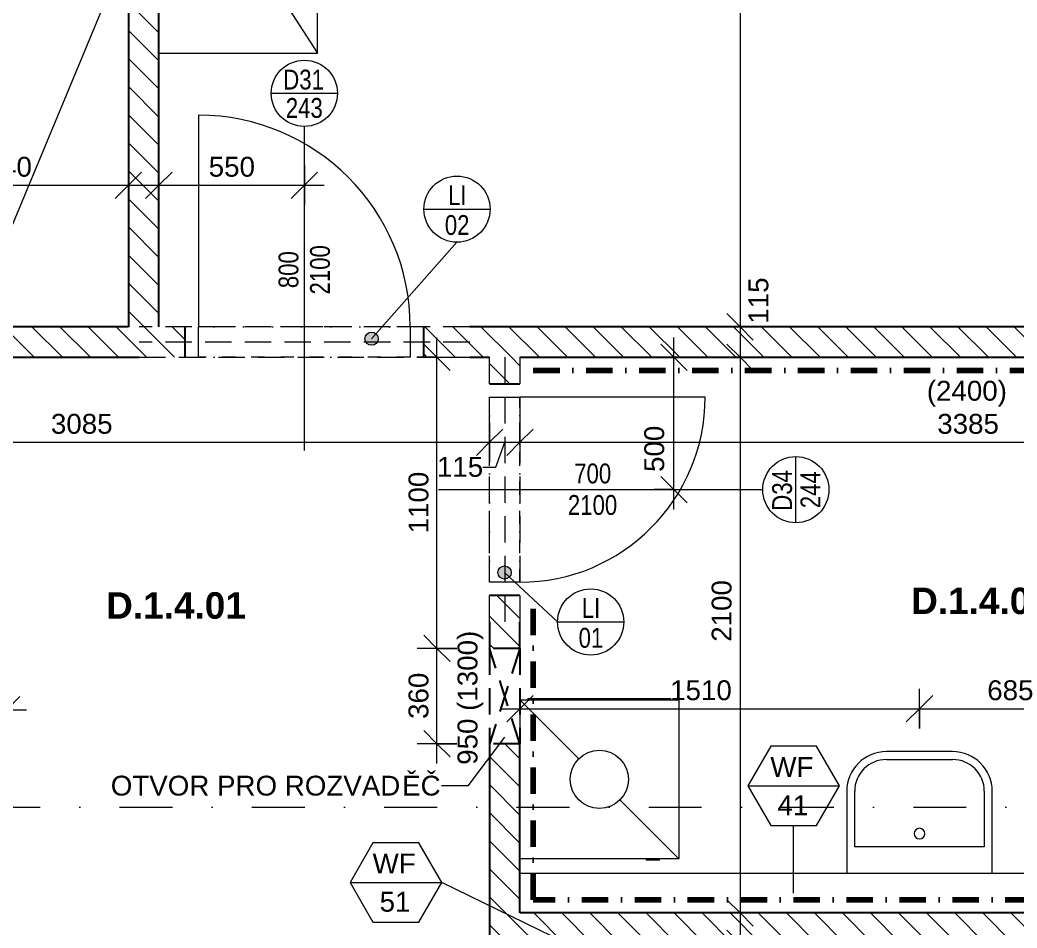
# Model space of a CAD drawing. Header units: millimetres. Extents: x -7705 to 38927, y -2985 to 72287.
# Drawn here: x 16523 to 20292, y 63573 to 67005 of the extents above; entities that cross this region are included whole.
import ezdxf

# ---------------------------------------------------------------- set-up
doc = ezdxf.new("R2010")
doc.units = ezdxf.units.MM
for name, pattern in [('HA_Dash_3mm-S1mm', [150, 100, -50]), ('HA_DashDot_10mm-S3mm', [500, 200, -150, 0, -150]), ('HA_DashDot_2_2mm-S0_6mm', [110, 50, -30, 0, -30]), ('HA_DashDot_4mm-S1mm', [200, 100, -50, 0, -50])]:
    doc.linetypes.add(name, pattern=pattern)
for name, color, linetype, lineweight in [('A-____-____-DIMS', 9, 'Continuous', 5), ('A-____-____-DIMS-50', 9, 'Continuous', 5), ('A-____-____-IDEN', 9, 'Continuous', 9), ('A-AREA-____-IDEN', 9, 'Continuous', 9), ('A-DOOR-____-IDEN', 9, 'Continuous', 9), ('A-DOOR-____-MCUT', 9, 'HA_DashDot_2_2mm-S0_6mm', 9), ('A-DOOR-____-OTLN', 9, 'Continuous', 9), ('A-DOOR-FRAM-MCUT', 9, 'Continuous', 9), ('A-GENM-____-HDLN', 9, 'HA_Dash_3mm-S1mm', 9), ('A-GENM-____-IDEN', 9, 'Continuous', 9), ('A-GENM-____-MCUT', 9, 'Continuous', 25), ('A-GENM-____-OTLN', 9, 'Continuous', 9), ('A-WALL-____-IDEN', 9, 'Continuous', 9), ('A-WALL-____-PATT', 9, 'Continuous', 25), ('E-ELEC-FIXT-OTLN', 9, 'Continuous', 9), ('I-FURN-____-OTLN', 9, 'Continuous', 9), ('I-WALL-____-MCUT', 9, 'Continuous', 25), ('I-WALL-____-OTLN', 9, 'Continuous', 9), ('P-SANR-FIXT-OTLN', 9, 'Continuous', 9), ('S-GRID-____-OTLN', 9, 'Continuous', 5)]:
    doc.layers.add(name, color=color, linetype=linetype, lineweight=lineweight)
doc.styles.add('Arial_1', font='arial.ttf', dxfattribs={"height": 75})
doc.styles.add('Arial_2', font='arial.ttf', dxfattribs={"width": 0.8, "height": 75})
doc.styles.add('Arial_B', font='arialbd.ttf', dxfattribs={"height": 100})
doc.dimstyles.new('Inner_Dimensions', dxfattribs={"dimscale": 304.8, "dimtxt": 76.519455, "dimasz": 0.328084, "dimexe": 0.246063, "dimexo": 0.0625, "dimgap": 0.032808, "dimtad": 1, "dimdec": 0, "dimzin": 0, "dimdsep": 46, "dimtxsty": 'Arial_1', "dimblk1": 'OBLIQUE', "dimblk2": 'OBLIQUE', "dimsah": 1, "dimcen": 0.09, "dimdle": 0.246063, "dimazin": 0, "dimtfac": 1, "dimtdec": 4, "dimtix": 1, "dimtmove": 0, "dimatfit": 3, "dimfxl": 0.246063, "dimfxlon": 1, "dimtvp": 1, "dimtolj": 1, "dimtzin": 0, "dimlwd": 9, "dimlwe": 9, "dimarcsym": 2})
doc.dimstyles.new('Inner_Dimensions_1', dxfattribs={"dimscale": 304.8, "dimtxt": 76.519455, "dimasz": 0.328084, "dimexe": 0.246063, "dimexo": 0.0625, "dimgap": 0.032808, "dimtad": 1, "dimdec": 0, "dimzin": 0, "dimdsep": 46, "dimtxsty": 'Arial_1', "dimblk1": 'OBLIQUE', "dimblk2": 'OBLIQUE', "dimsah": 1, "dimcen": 0.09, "dimdle": 0.246063, "dimazin": 0, "dimtfac": 1, "dimtdec": 4, "dimtix": 1, "dimtmove": 2, "dimatfit": 3, "dimfxl": 0.246063, "dimfxlon": 1, "dimtvp": 1, "dimtolj": 1, "dimtzin": 0, "dimlwd": 9, "dimlwe": 9, "dimarcsym": 2})
doc.dimstyles.new('Inner_Dimensions_2', dxfattribs={"dimscale": 304.8, "dimtxt": 76.519455, "dimasz": 0.328084, "dimexe": 0.246063, "dimexo": 0.0625, "dimgap": 0.032808, "dimtad": 1, "dimdec": 0, "dimzin": 0, "dimdsep": 46, "dimtxsty": 'Arial_1', "dimblk1": 'OBLIQUE', "dimblk2": 'OBLIQUE', "dimsah": 1, "dimcen": 0.09, "dimdle": 0.246063, "dimazin": 0, "dimtfac": 1, "dimtdec": 4, "dimtix": 1, "dimtmove": 1, "dimatfit": 3, "dimfxl": 0.246063, "dimfxlon": 1, "dimtvp": 1, "dimtolj": 1, "dimtzin": 0, "dimlwd": 9, "dimlwe": 9, "dimarcsym": 2})
pattern_1 = [(135, (0, 0), (-53.03301, -53.03301), [])]

# ---------------------------------------------------------------- blocks, each defined once
blk = doc.blocks.new('HA_DR_Single_Swing_Solid - In_BJ_800x2100-2000412-DPS_1NP-D')
at = {"layer": 'A-DOOR-____-MCUT'}
for p, q in [((-400, 57.5), (400, 57.5)), ((-400, -57.5), (400, -57.5))]:
    blk.add_line(p, q, dxfattribs=at)
at = {"layer": 'A-DOOR-____-OTLN', "lineweight": 5}
blk.add_line((400, -857.5), (400, -57.5), dxfattribs=at)
blk.add_arc((400, -57.5), 800, 180, 270, dxfattribs=at)
at = {"layer": 'A-DOOR-FRAM-MCUT'}
for p, q in [((-400, -57.5), (-400, 57.5)), ((400, 57.5), (400, -57.5))]:
    blk.add_line(p, q, dxfattribs=at)
blk = doc.blocks.new('ABMV_WashBasin_Generic - 550x460-1458630-DPS_1NP-D')
at = {"layer": 'P-SANR-FIXT-OTLN'}
for p, q in [((250, 535), (0, 535)), ((0, 505), (250, 505)), ((-150, 385), (-150, 75)), ((-120, 175), (-120, 385)), ((370, 385), (370, 175)), ((400, 75), (400, 385)), ((370, 175), (-120, 175))]:
    blk.add_line(p, q, dxfattribs=at)
for centre, radius, start, end in [((0, 385), 150, 90, 180), ((250, 385), 150, 360, 90), ((0, 385), 120, 90, 180), ((250, 385), 120, 360, 90), ((125, 225), 20, 90, 270), ((125, 225), 20, 270, 90)]:
    blk.add_arc(centre, radius, start, end, dxfattribs=at)
blk = doc.blocks.new('R_bathroom_washing_machine - 600x600x900-1420533-DPS_1NP-D')
at = {"layer": 'E-ELEC-FIXT-OTLN'}
for p, q in [((77.5, 3.4), (677.5, 3.4)), ((77.5, 3.4), (299.7, -218.9)), ((107.5, 8.4), (647.5, 8.4)), ((107.5, 8.4), (107.5, 3.4)), ((647.5, 3.4), (647.5, 8.4)), ((677.5, 3.4), (677.5, -596.6)), ((455.3, -374.4), (677.5, -596.6)), ((677.5, -596.6), (77.5, -596.6)), ((554.7, -596.6), (554.7, -601.6)), ((572.1, -601.6), (554.7, -601.6)), ((572.2, -596.6), (572.2, -601.6)), ((579.7, -601.6), (572.4, -601.6)), ((586.9, -601.6), (579.7, -601.6)), ((587.2, -601.6), (587.2, -596.6)), ((604.7, -601.6), (587.2, -601.6)), ((604.7, -601.6), (604.7, -596.6))]:
    blk.add_line(p, q, dxfattribs=at)
blk.add_circle((377.5, -296.6), 110, dxfattribs=at)
blk = doc.blocks.new('NAB_Šatní_skříň_ADNS - 600x2000xšířka-1462311-DPS_1NP-D')
at = {"layer": 'I-FURN-____-OTLN'}
for p, q in [((0, 600), (925, 0)), ((1849.9, 600), (0.1, 600)), ((925, 0), (1850, 600)), ((1850, 0), (1850, 600))]:
    blk.add_line(p, q, dxfattribs=at)
blk = doc.blocks.new('NAB_Šatní_skříň_ADNS - 600x2000xšířka-1653394-DPS_1NP-D')
at = {"layer": 'I-FURN-____-OTLN'}
for p, q in [((0, -600), (1442.5, 0)), ((1442.5, 0), (2885, -600)), ((2884.9, -600), (0.1, -600))]:
    blk.add_line(p, q, dxfattribs=at)
blk = doc.blocks.new('HA_DR_Single_Swing_Solid - In_BJ_700x2100-2000416-DPS_1NP-D')
at = {"layer": 'A-DOOR-____-MCUT'}
for p, q in [((-350, 57.5), (350, 57.5)), ((-350, -57.5), (350, -57.5))]:
    blk.add_line(p, q, dxfattribs=at)
at = {"layer": 'A-DOOR-____-OTLN', "lineweight": 5}
blk.add_line((350, -757.5), (350, -57.5), dxfattribs=at)
blk.add_arc((350, -57.5), 700, 180, 270, dxfattribs=at)
at = {"layer": 'A-DOOR-FRAM-MCUT'}
for p, q in [((-350, -57.5), (-350, 57.5)), ((350, 57.5), (350, -57.5))]:
    blk.add_line(p, q, dxfattribs=at)
blk = doc.blocks.new('HA_GM_Tiling_LineBased - Generic Tiles-1678942-DPS_1NP-D')
at = {"layer": 'A-GENM-____-OTLN', "linetype": 'HA_DashDot_4mm-S1mm', "lineweight": 80}
blk.add_line((50, -50), (3335, -50), dxfattribs=at)
blk = doc.blocks.new('HA_GM_Tiling_LineBased - Generic Tiles-1682139-DPS_1NP-D')
at = {"layer": 'A-GENM-____-OTLN', "linetype": 'HA_DashDot_4mm-S1mm', "lineweight": 80}
blk.add_line((50, -50), (1150, -50), dxfattribs=at)
blk = doc.blocks.new('TB_Porotherm KP11_5_1000mm - TB_Porotherm KP11_5_1000mm-1834151-DPS_1NP-D')
at = {"layer": 'A-GENM-____-HDLN'}
for p, q in [((-500, 57.5), (500, 57.5)), ((-500, 0), (500, 0)), ((500, -57.5), (-500, -57.5))]:
    blk.add_line(p, q, dxfattribs=at)
blk = doc.blocks.new('TB_Porotherm KP11_5_1250mm - TB_Porotherm KP11_5_1250mm-1850985-DPS_1NP-D')
at = {"layer": 'A-GENM-____-HDLN'}
for p, q in [((625, 57.5), (-625, 57.5)), ((-625, 0), (625, 0)), ((-625, -57.5), (625, -57.5))]:
    blk.add_line(p, q, dxfattribs=at)
blk = doc.blocks.new('HA_GM_Opening_Rectangle_WallBased - Default-1930727-DPS_1NP-D')
at = {"layer": 'A-GENM-____-MCUT', "linetype": 'HA_Dash_3mm-S1mm'}
for p, q in [((305, 57.5), (-55, -57.5)), ((-55, 57.5), (305, -57.5)), ((-55, 57.5), (-55, -57.5)), ((-55, 57.5), (305, 57.5)), ((305, 57.5), (305, -57.5)), ((-55, -57.5), (305, -57.5))]:
    blk.add_line(p, q, dxfattribs=at)
blk = doc.blocks.new('DIMBLOCK72-DPS_1NP-D')
at = {"layer": 'A-____-____-DIMS-50', "lineweight": 9}
for p, q in [((19245, 68729.9), (19195, 68779.9)), ((19320, 68729.9), (19170, 68729.9)), ((19245, 68729.9), (19245, 65844.9)), ((19245, 68729.9), (19295, 68679.9)), ((19245, 68729.9), (19320, 68729.9)), ((19245, 65844.9), (19195, 65894.9)), ((19320, 65844.9), (19170, 65844.9)), ((19245, 65844.9), (19295, 65794.9)), ((19245, 65844.9), (19320, 65844.9))]:
    blk.add_line(p, q, dxfattribs=at)
at = {"layer": 'A-____-____-DIMS-50', "color": 0, "lineweight": 9, "insert": (19137.6, 67172), "char_height": 75, "width": 276.883, "attachment_point": 1, "rotation": 90, "line_spacing_factor": 0.941778, "style": 'Arial_1'}
blk.add_mtext('2885', dxfattribs=at)
blk = doc.blocks.new('_Oblique')
at = {"color": 0, "linetype": 'ByBlock', "lineweight": -2}
blk.add_line((-0.5, -0.5), (0.5, 0.5), dxfattribs=at)
blk = doc.blocks.new('DIMBLOCK73-DPS_1NP-D')
at = {"layer": 'A-____-____-DIMS-50', "lineweight": 9}
for p, q in [((19245, 65844.9), (19195, 65894.9)), ((19320, 65844.9), (19170, 65844.9)), ((19245, 65844.9), (19245, 65729.9)), ((19245, 65844.9), (19295, 65794.9)), ((19245, 65844.9), (19320, 65844.9)), ((19245, 65729.9), (19195, 65779.9)), ((19320, 65729.9), (19170, 65729.9)), ((19245, 65729.9), (19295, 65679.9)), ((19245, 65729.9), (19320, 65729.9))]:
    blk.add_line(p, q, dxfattribs=at)
at = {"layer": 'A-____-____-DIMS-50', "color": 0, "lineweight": 9, "insert": (19276.8, 65857), "char_height": 75, "width": 207.662, "attachment_point": 1, "rotation": 90, "line_spacing_factor": 0.941778, "style": 'Arial_1'}
blk.add_mtext('115', dxfattribs=at)
blk = doc.blocks.new('DIMBLOCK74-DPS_1NP-D')
at = {"layer": 'A-____-____-DIMS-50', "lineweight": 9}
for p, q in [((19245, 65729.9), (19195, 65779.9)), ((19320, 65729.9), (19170, 65729.9)), ((19245, 65729.9), (19245, 63629.9)), ((19245, 65729.9), (19295, 65679.9)), ((19245, 65729.9), (19320, 65729.9)), ((19245, 63629.9), (19195, 63679.9)), ((19320, 63629.9), (19170, 63629.9)), ((19245, 63629.9), (19295, 63579.9)), ((19245, 63629.9), (19320, 63629.9))]:
    blk.add_line(p, q, dxfattribs=at)
at = {"layer": 'A-____-____-DIMS-50', "color": 0, "lineweight": 9, "insert": (19137.6, 64654.9), "char_height": 75, "width": 276.883, "attachment_point": 1, "rotation": 90, "line_spacing_factor": 0.941778, "style": 'Arial_1'}
blk.add_mtext('2100', dxfattribs=at)
blk = doc.blocks.new('DIMBLOCK75-DPS_1NP-D')
at = {"layer": 'A-____-____-DIMS-50', "lineweight": 9}
for p, q in [((19245, 63629.9), (19195, 63679.9)), ((19320, 63629.9), (19170, 63629.9)), ((19245, 63629.9), (19245, 63514.9)), ((19245, 63629.9), (19295, 63579.9)), ((19245, 63629.9), (19320, 63629.9)), ((19245, 63514.9), (19195, 63564.9)), ((19320, 63514.9), (19170, 63514.9)), ((19245, 63514.9), (19295, 63464.9)), ((19245, 63514.9), (19320, 63514.9))]:
    blk.add_line(p, q, dxfattribs=at)
at = {"layer": 'A-____-____-DIMS-50', "color": 0, "lineweight": 9, "insert": (19306.5, 63344.9), "char_height": 75, "width": 207.662, "attachment_point": 1, "rotation": 90, "line_spacing_factor": 0.941778, "style": 'Arial_1'}
blk.add_mtext('115', dxfattribs=at)
blk = doc.blocks.new('HA_TAG_Door_TypeMark_wDimensions - Scale50_Left with Bouble-921048-DPS_1NP-D')
at = {"layer": 'A-DOOR-____-IDEN'}
for p, q in [((-2.5, 22), (2.5, 22)), ((0, -5), (0, 19.5))]:
    blk.add_line(p, q, dxfattribs=at)
blk.add_circle((0, 22), 2.5, dxfattribs=at)
blk = doc.blocks.new('HA_TAG_Door_TypeMark_wDimensions - Scale50_Right with Bouble-921060-DPS_1NP-D')
at = {"layer": 'A-DOOR-____-IDEN'}
for p, q in [((0, 5), (0, -19.5)), ((-2.5, -22), (2.5, -22))]:
    blk.add_line(p, q, dxfattribs=at)
blk.add_circle((0, -22), 2.5, dxfattribs=at)
blk = doc.blocks.new('DIMBLOCK169-DPS_1NP-D')
at = {"layer": 'A-____-____-DIMS-50', "lineweight": 9}
for p, q in [((12468.2, 64472.9), (12468.2, 64322.9)), ((12468.2, 64397.9), (12468.2, 64472.9)), ((12468.2, 64397.9), (12518.2, 64447.9)), ((16473.2, 64322.9), (16473.2, 64472.9)), ((16473.2, 64397.9), (16523.2, 64447.9)), ((12393.2, 64397.9), (16548.2, 64397.9)), ((12468.2, 64397.9), (12418.2, 64347.9)), ((16473.2, 64397.9), (16423.2, 64347.9)), ((16473.2, 64397.9), (16473.2, 64322.9))]:
    blk.add_line(p, q, dxfattribs=at)
at = {"layer": 'A-____-____-DIMS-50', "color": 0, "lineweight": 9, "insert": (14208.4, 64505.3), "char_height": 75, "width": 276.883, "attachment_point": 1, "line_spacing_factor": 0.941778, "style": 'Arial_1'}
blk.add_mtext('4005', dxfattribs=at)
blk = doc.blocks.new('DIMBLOCK170-DPS_1NP-D')
at = {"layer": 'A-____-____-DIMS-50', "lineweight": 9}
for p, q in [((18995, 65154.9), (18995, 65804.9)), ((18995, 65729.9), (18945, 65779.9)), ((18920, 65729.9), (19070, 65729.9)), ((18995, 65729.9), (18920, 65729.9)), ((18995, 65729.9), (19045, 65679.9)), ((18995, 65229.9), (18945, 65279.9)), ((18920, 65229.9), (19070, 65229.9)), ((18995, 65229.9), (18920, 65229.9)), ((18995, 65229.9), (19045, 65179.9))]:
    blk.add_line(p, q, dxfattribs=at)
at = {"layer": 'A-____-____-DIMS-50', "color": 0, "lineweight": 9, "insert": (18883, 65296.6), "char_height": 75, "width": 207.662, "attachment_point": 1, "rotation": 90, "line_spacing_factor": 0.941778, "style": 'Arial_1'}
blk.add_mtext('500', dxfattribs=at)
blk = doc.blocks.new('HA_TAG_WA_Partitions - Group _ Type Mark-556634-DPS_1NP-D')
at = {"layer": 'A-WALL-____-IDEN'}
for p, q in [((-1.732, 3), (-3.464, 0)), ((1.732, 3), (-1.732, 3)), ((3.464, 0), (1.732, 3)), ((-3.464, 0), (3.464, 0)), ((-3.464, 0), (-1.732, -3)), ((1.732, -3), (3.464, 0)), ((-1.732, -3), (1.732, -3))]:
    blk.add_line(p, q, dxfattribs=at)
blk = doc.blocks.new('DIMBLOCK231-DPS_1NP-D')
at = {"layer": 'A-____-____-DIMS-50', "lineweight": 9}
for p, q in [((18099.3, 64629.8), (18049.3, 64679.8)), ((18174.3, 64629.8), (18024.3, 64629.8)), ((18099.3, 64194.8), (18099.3, 64629.8)), ((18099.3, 64629.8), (18149.3, 64579.8)), ((18099.3, 64629.8), (18174.3, 64629.8)), ((18099.3, 64269.8), (18049.3, 64319.8)), ((18174.3, 64269.8), (18024.3, 64269.8)), ((18099.3, 64269.8), (18149.3, 64219.8)), ((18099.3, 64269.8), (18174.3, 64269.8))]:
    blk.add_line(p, q, dxfattribs=at)
at = {"layer": 'A-____-____-DIMS-50', "color": 0, "lineweight": 9, "insert": (17991.9, 64363.3), "char_height": 75, "width": 207.662, "attachment_point": 1, "rotation": 90, "line_spacing_factor": 0.941778, "style": 'Arial_1'}
blk.add_mtext('360', dxfattribs=at)
blk = doc.blocks.new('DIMBLOCK232-DPS_1NP-D')
at = {"layer": 'A-____-____-DIMS-50', "lineweight": 9}
for p, q in [((18099.3, 64629.8), (18099.3, 65804.9)), ((18099.3, 65729.9), (18049.3, 65779.9)), ((18024.3, 65729.9), (18174.3, 65729.9)), ((18099.3, 65729.9), (18024.3, 65729.9)), ((18099.3, 65729.9), (18149.3, 65679.9)), ((18099.3, 64629.8), (18049.3, 64679.8)), ((18174.3, 64629.8), (18024.3, 64629.8)), ((18099.3, 64629.8), (18149.3, 64579.8)), ((18099.3, 64629.8), (18174.3, 64629.8))]:
    blk.add_line(p, q, dxfattribs=at)
at = {"layer": 'A-____-____-DIMS-50', "color": 0, "lineweight": 9, "insert": (17991.9, 65064.5), "char_height": 75, "width": 276.883, "attachment_point": 1, "rotation": 90, "line_spacing_factor": 0.941778, "style": 'Arial_1'}
blk.add_mtext('1100', dxfattribs=at)
blk = doc.blocks.new('HA_TAG_GM_Products - Generic-588599-DPS_1NP-D')
at = {"layer": 'A-GENM-____-IDEN'}
blk.add_line((-2.5, 0), (2.5, 0), dxfattribs=at)
blk.add_circle((0, 0), 2.5, dxfattribs=at)
blk = doc.blocks.new('DIMBLOCK288-DPS_1NP-D')
at = {"layer": 'A-____-____-DIMS-50', "lineweight": 9}
for p, q in [((17048.2, 66455.2), (17048.2, 66305.2)), ((17048.2, 66380.2), (17048.2, 66455.2)), ((17598.2, 66455.2), (17598.2, 66305.2)), ((17598.2, 66380.2), (17598.2, 66455.2)), ((17048.2, 66380.2), (17098.2, 66430.2)), ((17598.2, 66380.2), (17648.2, 66430.2)), ((16973.2, 66380.2), (17673.2, 66380.2)), ((17048.2, 66380.2), (16998.2, 66330.2)), ((17598.2, 66380.2), (17548.2, 66330.2))]:
    blk.add_line(p, q, dxfattribs=at)
at = {"layer": 'A-____-____-DIMS-50', "color": 0, "lineweight": 9, "insert": (17236.7, 66487.6), "char_height": 75, "width": 207.662, "attachment_point": 1, "line_spacing_factor": 0.941778, "style": 'Arial_1'}
blk.add_mtext('550', dxfattribs=at)
blk = doc.blocks.new('DIMBLOCK289-DPS_1NP-D')
at = {"layer": 'A-____-____-DIMS-50', "lineweight": 9}
for p, q in [((15793.2, 66455.2), (15793.2, 66305.2)), ((15793.2, 66380.2), (15793.2, 66455.2)), ((16933.2, 66455.2), (16933.2, 66305.2)), ((16933.2, 66380.2), (16933.2, 66455.2)), ((15793.2, 66380.2), (15843.2, 66430.2)), ((16933.2, 66380.2), (16983.2, 66430.2)), ((15718.2, 66380.2), (17008.2, 66380.2)), ((15793.2, 66380.2), (15743.2, 66330.2)), ((16933.2, 66380.2), (16883.2, 66330.2))]:
    blk.add_line(p, q, dxfattribs=at)
at = {"layer": 'A-____-____-DIMS-50', "color": 0, "lineweight": 9, "insert": (16335.3, 66487.6), "char_height": 75, "width": 276.883, "attachment_point": 1, "line_spacing_factor": 0.941778, "style": 'Arial_1'}
blk.add_mtext('1140', dxfattribs=at)
blk = doc.blocks.new('DIMBLOCK298-DPS_1NP-D')
at = {"layer": 'A-____-____-DIMS-50', "lineweight": 9}
for p, q in [((18413.2, 64477), (18413.2, 64327)), ((18413.2, 64402), (18413.2, 64477)), ((18413.2, 64402), (18463.2, 64452)), ((19923.2, 64327), (19923.2, 64477)), ((19923.2, 64402), (19973.2, 64452)), ((18338.2, 64402), (19923.2, 64402)), ((18413.2, 64402), (18363.2, 64352)), ((19923.2, 64402), (19873.2, 64352)), ((19923.2, 64402), (19923.2, 64327))]:
    blk.add_line(p, q, dxfattribs=at)
at = {"layer": 'A-____-____-DIMS-50', "color": 0, "lineweight": 9, "insert": (18980.7, 64509.3), "char_height": 75, "width": 276.883, "attachment_point": 1, "line_spacing_factor": 0.941778, "style": 'Arial_1'}
blk.add_mtext('1510', dxfattribs=at)
blk = doc.blocks.new('DIMBLOCK299-DPS_1NP-D')
at = {"layer": 'A-____-____-DIMS-50', "lineweight": 9}
for p, q in [((19923.2, 64327), (19923.2, 64477)), ((19923.2, 64402), (19973.2, 64452)), ((20608.2, 64327), (20608.2, 64477)), ((20608.2, 64402), (20658.2, 64452)), ((19923.2, 64402), (19873.2, 64352)), ((19923.2, 64402), (20683.2, 64402)), ((19923.2, 64402), (19923.2, 64327)), ((20608.2, 64402), (20558.2, 64352)), ((20608.2, 64402), (20608.2, 64327))]:
    blk.add_line(p, q, dxfattribs=at)
at = {"layer": 'A-____-____-DIMS-50', "color": 0, "lineweight": 9, "insert": (20179.2, 64509.3), "char_height": 75, "width": 207.662, "attachment_point": 1, "line_spacing_factor": 0.941778, "style": 'Arial_1'}
blk.add_mtext('685', dxfattribs=at)
blk = doc.blocks.new('DIMBLOCK331-DPS_1NP-D')
at = {"layer": 'A-____-____-DIMS-50', "lineweight": 9}
for p, q in [((15213.2, 65483.7), (15213.2, 65333.7)), ((15213.2, 65408.7), (15213.2, 65483.7)), ((18298.2, 65483.7), (18298.2, 65333.7)), ((18298.2, 65408.7), (18298.2, 65483.7)), ((15213.2, 65408.7), (15263.2, 65458.7)), ((18298.2, 65408.7), (18348.2, 65458.7)), ((15213.2, 65408.7), (15163.2, 65358.7)), ((15213.2, 65408.7), (18298.2, 65408.7)), ((18298.2, 65408.7), (18248.2, 65358.7))]:
    blk.add_line(p, q, dxfattribs=at)
at = {"layer": 'A-____-____-DIMS-50', "color": 0, "lineweight": 9, "insert": (16640.3, 65516.1), "char_height": 75, "width": 276.883, "attachment_point": 1, "line_spacing_factor": 0.941778, "style": 'Arial_1'}
blk.add_mtext('3085', dxfattribs=at)
blk = doc.blocks.new('DIMBLOCK332-DPS_1NP-D')
at = {"layer": 'A-____-____-DIMS-50', "lineweight": 9}
for p, q in [((18298.2, 65483.7), (18298.2, 65333.7)), ((18298.2, 65408.7), (18298.2, 65483.7)), ((18413.2, 65483.7), (18413.2, 65333.7)), ((18413.2, 65408.7), (18413.2, 65483.7)), ((18298.2, 65408.7), (18348.2, 65458.7)), ((18413.2, 65408.7), (18463.2, 65458.7)), ((18298.2, 65408.7), (18248.2, 65358.7)), ((18298.2, 65408.7), (18413.2, 65408.7)), ((18322.2, 65315), (18355.7, 65408.7)), ((18413.2, 65408.7), (18363.2, 65358.7)), ((18272.2, 65315), (18322.2, 65315))]:
    blk.add_line(p, q, dxfattribs=at)
at = {"layer": 'A-____-____-DIMS-50', "color": 0, "lineweight": 9, "insert": (18099.2, 65353.5), "char_height": 75, "width": 207.662, "attachment_point": 1, "line_spacing_factor": 0.941778, "style": 'Arial_1'}
blk.add_mtext('115', dxfattribs=at)
blk = doc.blocks.new('DIMBLOCK333-DPS_1NP-D')
at = {"layer": 'A-____-____-DIMS-50', "lineweight": 9}
for p, q in [((18413.2, 65483.7), (18413.2, 65333.7)), ((18413.2, 65408.7), (18413.2, 65483.7)), ((21798.2, 65483.7), (21798.2, 65333.7)), ((21798.2, 65408.7), (21798.2, 65483.7)), ((18413.2, 65408.7), (18463.2, 65458.7)), ((21798.2, 65408.7), (21848.2, 65458.7)), ((18413.2, 65408.7), (18363.2, 65358.7)), ((18413.2, 65408.7), (21873.2, 65408.7)), ((21798.2, 65408.7), (21748.2, 65358.7))]:
    blk.add_line(p, q, dxfattribs=at)
at = {"layer": 'A-____-____-DIMS-50', "color": 0, "lineweight": 9, "insert": (19990.3, 65516.1), "char_height": 75, "width": 276.883, "attachment_point": 1, "line_spacing_factor": 0.941778, "style": 'Arial_1'}
blk.add_mtext('3385', dxfattribs=at)

msp = doc.modelspace()

# ---------------------------------------------------------------- hatches: boundary and pattern name
at = {"layer": 'A-GENM-____-IDEN'}
h = msp.add_hatch(color=256, dxfattribs=at)
edge = h.paths.add_edge_path()
edge.add_arc((17852.3, 65800.3), 25, 0, 360)
h = msp.add_hatch(color=256, dxfattribs=at)
edge = h.paths.add_edge_path()
edge.add_arc((18355, 64916.9), 25, 0, 360)
at = {"layer": 'A-WALL-____-PATT', "lineweight": 5}
h = msp.add_hatch(dxfattribs=at)
h.set_pattern_fill('FP_3', color=256, style=0, pattern_type=2)
h.set_pattern_definition(pattern_1)
h.paths.add_polyline_path([(17048.2, 65844.9), (17048.2, 68729.9), (16933.2, 68729.9), (16933.2, 65844.9)])
h = msp.add_hatch(dxfattribs=at)
h.set_pattern_fill('FP_3', color=256, style=0, pattern_type=2)
h.set_pattern_definition(pattern_1)
h.paths.add_polyline_path([(16243.2, 65729.9), (17148.2, 65729.9), (17148.2, 65844.9), (16243.2, 65844.9)])
h.paths.add_polyline_path([(15343.2, 65729.9), (15343.2, 65844.9), (15213.2, 65844.9), (15213.2, 65729.9)])
h.paths.add_polyline_path([(19790.9, 65729.9), (21798.2, 65729.9), (21798.2, 65844.9), (18048.2, 65844.9), (18048.2, 65729.9), (18413.2, 65729.9)])
h = msp.add_hatch(dxfattribs=at)
h.set_pattern_fill('FP_3', color=256, style=0, pattern_type=2)
h.set_pattern_definition(pattern_1)
h.paths.add_polyline_path([(18298.2, 61744.9), (18413.2, 61744.9), (18413.2, 61979.9), (18298.2, 61979.9)])
h.paths.add_polyline_path([(18298.2, 62779.9), (18413.2, 62779.9), (18413.2, 64269.8), (18298.2, 64269.8), (18298.2, 62823.4)])
h.paths.add_polyline_path([(18413.2, 64629.8), (18413.2, 64829.9), (18298.2, 64829.9), (18298.2, 64629.8)])
h.paths.add_polyline_path([(18413.2, 65629.9), (18413.2, 65729.9), (18298.2, 65729.9), (18298.2, 65629.9)])
h = msp.add_hatch(dxfattribs=at)
h.set_pattern_fill('FP_3', color=256, style=0, pattern_type=2)
h.set_pattern_definition(pattern_1)
h.paths.add_polyline_path([(21798.2, 63514.9), (21798.2, 63629.9), (18413.2, 63629.9), (18413.2, 63514.9), (21687.1, 63514.9)])

# ---------------------------------------------------------------- linework, layer by layer
at = {"layer": 'A-____-____-IDEN'}
for p, q in [((18355, 64293.9), (18215.8, 64110.1)), ((18215.8, 64110.1), (18116.5, 64110.1))]:
    msp.add_line(p, q, dxfattribs=at)
at = {"layer": 'A-GENM-____-IDEN'}
for p, q in [((17852.3, 65800.3), (18175, 66165)), ((18355, 64916.9), (18555.5, 64729.9))]:
    msp.add_line(p, q, dxfattribs=at)
for centre in [(17852.3, 65800.3), (18355, 64916.9)]:
    msp.add_circle(centre, 25, dxfattribs=at)
at = {"layer": 'A-WALL-____-IDEN'}
for p, q in [((19447.5, 63704.9), (19447.5, 63960.1)), ((18642.2, 63489.5), (18117.4, 63745.5))]:
    msp.add_line(p, q, dxfattribs=at)
at = {"layer": 'I-WALL-____-MCUT'}
for p, q in [((17048.2, 65844.9), (17048.2, 67804.8)), ((16933.2, 67287.3), (16933.2, 65844.9)), ((16933.2, 65844.9), (16418.3, 65844.9)), ((17148.2, 65729.9), (17148.2, 65844.9)), ((18048.2, 65844.9), (18048.2, 65729.9)), ((21798.2, 65844.9), (18223.3, 65844.9)), ((16418.3, 65729.9), (16973.2, 65729.9)), ((18223.3, 65729.9), (18298.2, 65729.9)), ((18413.2, 65729.9), (21798.2, 65729.9)), ((18298.2, 65629.9), (18413.2, 65629.9)), ((18413.2, 64829.9), (18298.2, 64829.9)), ((18298.2, 64729.9), (18298.2, 64629.8)), ((18413.2, 64629.8), (18413.2, 64729.9)), ((18298.2, 64269.8), (18298.2, 62880)), ((18413.2, 63629.9), (18413.2, 64269.8)), ((21798.2, 63629.9), (18413.2, 63629.9))]:
    msp.add_line(p, q, dxfattribs=at)
at = {"layer": 'I-WALL-____-OTLN'}
msp.add_line((18413.2, 63779.9), (21798.2, 63779.9), dxfattribs=at)
at = {"layer": 'S-GRID-____-OTLN', "linetype": 'HA_DashDot_10mm-S3mm', "lineweight": 9}
msp.add_line((-6105.2, 64029.9), (22085.9, 64029.9), dxfattribs=at)

# ---------------------------------------------------------------- block references
at = {"layer": 'A-DOOR-____-IDEN', "xscale": 49.99999999999998, "yscale": 49.99999999999998, "zscale": 49.99999999999998}
msp.add_blockref('HA_TAG_Door_TypeMark_wDimensions - Scale50_Left with Bouble-921048-DPS_1NP-D', (17598.2, 65627.6), dxfattribs=at)
at = {"layer": 'A-DOOR-____-IDEN', "xscale": 49.99999999999998, "yscale": 49.99999999999998, "zscale": 49.99999999999998, "rotation": 89.99999999999999}
msp.add_blockref('HA_TAG_Door_TypeMark_wDimensions - Scale50_Right with Bouble-921060-DPS_1NP-D', (18355.7, 65229.9), dxfattribs=at)
at = {"layer": 'A-DOOR-____-OTLN'}
for name, p, rotation in [('HA_DR_Single_Swing_Solid - In_BJ_800x2100-2000412-DPS_1NP-D', (17598.2, 65787.4), 180), ('HA_DR_Single_Swing_Solid - In_BJ_700x2100-2000416-DPS_1NP-D', (18355.7, 65229.9), 90.00000000000026)]:
    msp.add_blockref(name, p, dxfattribs=dict(at, rotation=rotation))
at = {"layer": 'A-GENM-____-IDEN', "xscale": 49.99999999999998, "yscale": 49.99999999999998, "zscale": 49.99999999999998}
for p in [(18175, 66290), (18680.5, 64729.9)]:
    msp.add_blockref('HA_TAG_GM_Products - Generic-588599-DPS_1NP-D', p, dxfattribs=at)
at = {"layer": 'A-GENM-____-OTLN'}
for name, p, rotation in [('TB_Porotherm KP11_5_1250mm - TB_Porotherm KP11_5_1250mm-1850985-DPS_1NP-D', (17598.2, 65787.4), 180), ('TB_Porotherm KP11_5_1000mm - TB_Porotherm KP11_5_1000mm-1834151-DPS_1NP-D', (18355.7, 65229.9), 270.0000000000003), ('HA_GM_Opening_Rectangle_WallBased - Default-1930727-DPS_1NP-D', (18355.7, 64574.8), 270.0000000000002)]:
    msp.add_blockref(name, p, dxfattribs=dict(at, rotation=rotation))
at = {"layer": 'A-GENM-____-OTLN', "linetype": 'HA_DashDot_4mm-S1mm', "lineweight": 80}
msp.add_blockref('HA_GM_Tiling_LineBased - Generic Tiles-1678942-DPS_1NP-D', (18413.2, 65729.9), dxfattribs=at)
for name, p, rotation in [('HA_GM_Tiling_LineBased - Generic Tiles-1682139-DPS_1NP-D', (18413.2, 63629.9), 89.9999999999999), ('HA_GM_Tiling_LineBased - Generic Tiles-1678942-DPS_1NP-D', (21798.2, 63629.9), 180)]:
    msp.add_blockref(name, p, dxfattribs=dict(at, rotation=rotation))
at = {"layer": 'A-WALL-____-IDEN', "xscale": 49.99999999999998, "yscale": 49.99999999999998, "zscale": 49.99999999999998}
for p in [(19447.5, 64110.1), (17944.2, 63745.5)]:
    msp.add_blockref('HA_TAG_WA_Partitions - Group _ Type Mark-556634-DPS_1NP-D', p, dxfattribs=at)
at = {"layer": 'E-ELEC-FIXT-OTLN'}
msp.add_blockref('R_bathroom_washing_machine - 600x600x900-1420533-DPS_1NP-D', (18335.7, 64431.6), dxfattribs=at)
at = {"layer": 'I-FURN-____-OTLN'}
for name, p, rotation in [('NAB_Šatní_skříň_ADNS - 600x2000xšířka-1653394-DPS_1NP-D', (16933.2, 68729.9), 270.0000000000007), ('NAB_Šatní_skříň_ADNS - 600x2000xšířka-1462311-DPS_1NP-D', (17048.2, 68729.9), 270.0000000000012)]:
    msp.add_blockref(name, p, dxfattribs=dict(at, rotation=rotation))
at = {"layer": 'P-SANR-FIXT-OTLN'}
msp.add_blockref('ABMV_WashBasin_Generic - 550x460-1458630-DPS_1NP-D', (19798.2, 63704.9), dxfattribs=at)

# ---------------------------------------------------------------- texts
at = {"layer": 'A-____-____-IDEN', "lineweight": 5, "char_height": 75, "attachment_point": 1, "style": 'Arial_1'}
for s, insert, width in [('OTVOR PRO ROZVAD', (16866.5, 64148.7), 1334.81), ('ĚČ', (17967.8, 64148.7), 176.371)]:
    msp.add_mtext(s, dxfattribs=dict(at, insert=insert, width=width))
at = {"layer": 'A-AREA-____-IDEN', "lineweight": 5, "char_height": 100, "width": 653.375, "attachment_point": 1, "style": 'Arial_B'}
for s, insert in [('D.1.4.05', (19891.6, 64859.6)), ('D.1.4.01', (16849.1, 64842.1))]:
    msp.add_mtext(s, dxfattribs=dict(at, insert=insert))
at = {"layer": 'A-DOOR-____-IDEN', "lineweight": 5, "char_height": 75, "attachment_point": 1, "style": 'Arial_2'}
for s, insert, width in [('D31', (17518.4, 66817), 189.198), ('243', (17528, 66709.9), 173.164), ('700', (18618.1, 65328.5), 173.164), ('2100', (18594.3, 65209.4), 230.886)]:
    msp.add_mtext(s, dxfattribs=dict(at, insert=insert, width=width))
at = {"layer": 'A-DOOR-____-IDEN', "lineweight": 5, "char_height": 75, "attachment_point": 1, "rotation": 90, "style": 'Arial_2'}
for s, insert, width in [('2100', (17619.7, 65967.4), 230.886), ('800', (17500.6, 65991.2), 173.164), ('D34', (19366.3, 65150.1), 189.198), ('244', (19473.4, 65159.7), 173.164)]:
    msp.add_mtext(s, dxfattribs=dict(at, insert=insert, width=width))
at = {"layer": 'A-GENM-____-IDEN', "lineweight": 5, "char_height": 75, "attachment_point": 1}
for s, insert, width, style in [('LI', (18141.2, 66380.1), 86.582, 'Arial_2'), ('02', (18129.2, 66267.4), 115.443, 'Arial_2'), ('(2400)', (19950.8, 65641.1), 376.793, 'Arial_1'), ('LI', (18646.7, 64820), 86.582, 'Arial_2'), ('01', (18634.7, 64707.3), 115.443, 'Arial_2')]:
    msp.add_mtext(s, dxfattribs=dict(at, insert=insert, width=width, style=style))
at = {"layer": 'A-GENM-____-IDEN', "lineweight": 5, "insert": (18177.3, 64189.9), "char_height": 75, "width": 629.325, "attachment_point": 1, "rotation": 90, "style": 'Arial_1'}
msp.add_mtext('950 (1300)', dxfattribs=at)
at = {"layer": 'A-WALL-____-IDEN', "lineweight": 5, "char_height": 75, "attachment_point": 1, "style": 'Arial_1'}
for s, insert, width in [('WF', (19359.5, 64219.1), 208.439), ('41', (19386, 64074.6), 144.304), ('WF', (17856.2, 63854.4), 208.439), ('51', (17882.7, 63709.9), 144.304)]:
    msp.add_mtext(s, dxfattribs=dict(at, insert=insert, width=width))

# ---------------------------------------------------------------- dimensions: what is measured, and where the dimension line sits
at = {"layer": 'A-____-____-DIMS', "lineweight": 9}
for base, p1, p2, override, picture, middle in [((19245, 65844.9), (19320, 68729.9), (19320, 65844.9), {"dimpost": '<>', "dimfxl": 2885}, 'DIMBLOCK72-DPS_1NP-D', (19196.7, 67287.4)), ((18099.3, 65729.9), (18174.3, 64629.8), (18024.3, 65729.9), {"dimpost": '<>', "dimfxl": 1110.274867}, 'DIMBLOCK232-DPS_1NP-D', (18051, 65179.9)), ((18099.3, 64629.8), (18174.3, 64269.8), (18174.3, 64629.8), {"dimpost": '<>', "dimfxl": 360}, 'DIMBLOCK231-DPS_1NP-D', (18051, 64449.8))]:
    dim = msp.add_linear_dim(base=base, p1=p1, p2=p2, angle=90, dimstyle='Inner_Dimensions', override=override, dxfattribs=at)
    dim.commit()
    dim.dimension.update_dxf_attribs({"geometry": picture, "text_midpoint": middle})
for base, p1, p2, dimstyle, override, picture, middle in [((16933.2, 66380.2), (15793.2, 66455.2), (16933.2, 66455.2), 'Inner_Dimensions_1', {"dimpost": '<>', "dimfxl": 1140}, 'DIMBLOCK289-DPS_1NP-D', (16473.7, 66437.6)), ((18413.2, 65408.7), (18298.2, 65483.7), (18413.2, 65483.7), 'Inner_Dimensions_2', {"dimpost": '<>', "dimfxl": 115}, 'DIMBLOCK332-DPS_1NP-D', (18203, 65303.5)), ((16473.2, 64397.9), (12468.2, 64472.9), (16473.2, 64322.9), 'Inner_Dimensions_1', {"dimpost": '<>', "dimfxl": 4007.808004}, 'DIMBLOCK169-DPS_1NP-D', (14346.8, 64455.3)), ((19923.2, 64402), (18413.2, 64477), (19923.2, 64327), 'Inner_Dimensions_1', {"dimpost": '<>', "dimfxl": 1517.432041}, 'DIMBLOCK298-DPS_1NP-D', (19119.1, 64459.3))]:
    dim = msp.add_linear_dim(base=base, p1=p1, p2=p2, dimstyle=dimstyle, override=override, dxfattribs=at)
    dim.commit()
    dim.dimension.update_dxf_attribs({"geometry": picture, "text_midpoint": middle, "dimtype": 160})
for base, p1, p2, override, picture, middle in [((17598.2, 66380.2), (17048.2, 66455.2), (17598.2, 66455.2), {"dimpost": '<>', "dimfxl": 550}, 'DIMBLOCK288-DPS_1NP-D', (17323.2, 66428.5)), ((18298.2, 65408.7), (15213.2, 65483.7), (18298.2, 65483.7), {"dimpost": '<>', "dimfxl": 3085}, 'DIMBLOCK331-DPS_1NP-D', (16755.7, 65457)), ((21798.2, 65408.7), (18413.2, 65483.7), (21798.2, 65483.7), {"dimpost": '<>', "dimfxl": 3385}, 'DIMBLOCK333-DPS_1NP-D', (20105.7, 65457)), ((20608.2, 64402), (19923.2, 64327), (20608.2, 64327), {"dimpost": '<>', "dimfxl": 685}, 'DIMBLOCK299-DPS_1NP-D', (20265.7, 64450.3))]:
    dim = msp.add_linear_dim(base=base, p1=p1, p2=p2, dimstyle='Inner_Dimensions', override=override, dxfattribs=at)
    dim.commit()
    dim.dimension.update_dxf_attribs({"geometry": picture, "text_midpoint": middle})
for base, p1, p2, override, picture, middle in [((19245, 65729.9), (19320, 65844.9), (19320, 65729.9), {"dimpost": '<>', "dimfxl": 115}, 'DIMBLOCK73-DPS_1NP-D', (19326.8, 65960.8)), ((18995, 65729.9), (18920, 65229.9), (18920, 65729.9), {"dimpost": '<>', "dimfxl": 500}, 'DIMBLOCK170-DPS_1NP-D', (18933, 65400.4)), ((19245, 63629.9), (19320, 65729.9), (19320, 63629.9), {"dimpost": '<>', "dimfxl": 2099.999998}, 'DIMBLOCK74-DPS_1NP-D', (19187.6, 64793.3)), ((19245, 63514.9), (19320, 63629.9), (19320, 63514.9), {"dimpost": '<>', "dimfxl": 115}, 'DIMBLOCK75-DPS_1NP-D', (19356.5, 63448.7))]:
    dim = msp.add_linear_dim(base=base, p1=p1, p2=p2, angle=90, dimstyle='Inner_Dimensions_1', override=override, dxfattribs=at)
    dim.commit()
    dim.dimension.update_dxf_attribs({"geometry": picture, "text_midpoint": middle, "dimtype": 160, "text_rotation": 90})

doc.saveas('drawing.dxf')
